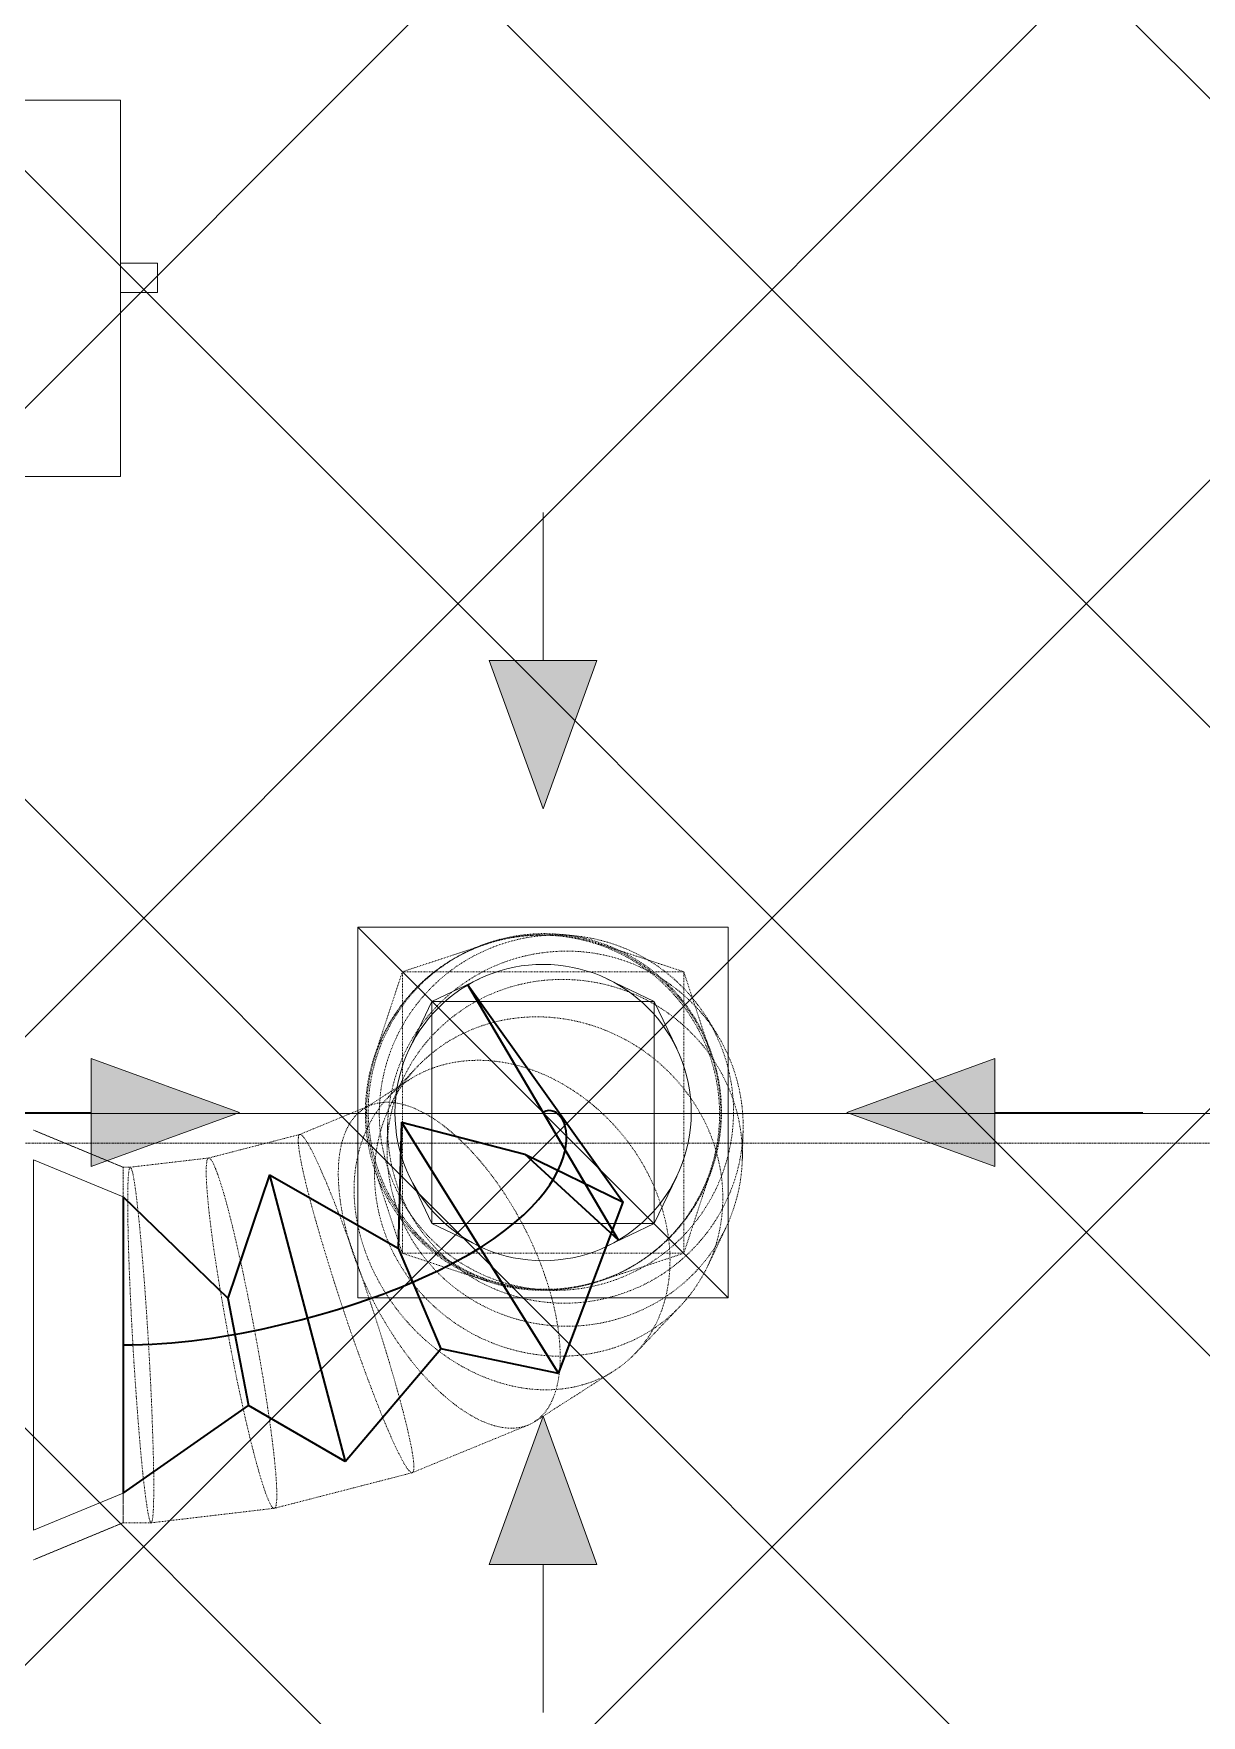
# Model space of a CAD drawing. Header units: inches. Extents: x -83664 to 20107, y -47222 to 19398.
# Drawn here: x -30191 to -29403, y -22543 to -21408 of the extents above; entities that cross this region are included whole.
import ezdxf

# ---------------------------------------------------------------- set-up
doc = ezdxf.new("R2010")
doc.units = ezdxf.units.IN
doc.header["$MEASUREMENT"] = 0
doc.linetypes.add('Center', pattern=[29.999999, 12, -6, 6, -6])
doc.linetypes.add('Hidden 0_50', pattern=[1.0584, 0.5292, -0.5292])
for name, color, linetype, lineweight in [('A-DETL-GENF', 7, 'Continuous', 9), ('M-EQPM', 7, 'Continuous', 18), ('M-HVAC-CDFF', 7, 'Continuous', 9), ('M-HVAC-DUCT-CNTR', 7, 'Center', 9)]:
    doc.layers.add(name, color=color, linetype=linetype, lineweight=lineweight)
doc.layers.add('M-HVAC-DUCT', color=7, linetype='Continuous', lineweight=9, true_color=0xffe97f)
doc.layers.add('M-HVAC-DUCT-PATT', color=7, linetype='Continuous', lineweight=35, true_color=0x007f00)
pattern_1 = [(225, (120654.2, 76671.1), (1060.66, -1060.66), []), (315, (120654.2, 76671.1), (1060.66, 1060.66), [])]
pattern_2 = [(135, (-149.6, 293.5), (35.3553, 35.3553), []), (45, (-149.6, 293.5), (35.3553, -35.3553), [])]

# ---------------------------------------------------------------- blocks, each defined once
blk = doc.blocks.new('REMC_M_EQP_FCU_Type 2 - FCU-1F-04-21-8295757-FIRST FLOOR AC CONDITIONING LAYOUT - PART A')
at = {"layer": 'M-EQPM', "lineweight": 9, "true_color": 0x787878}
h = blk.add_hatch(dxfattribs=at)
h.set_pattern_fill('FP_42', color=8, style=0, pattern_type=2)
h.set_pattern_definition(pattern_1)
h.paths.add_polyline_path([(445.1, 295.7), (-444.9, 295.7), (-444.9, 293.5), (445.1, 293.5)])
at = {"layer": 'M-EQPM', "lineweight": 9, "true_color": 0xffffff}
h = blk.add_hatch(dxfattribs=at)
h.set_pattern_fill('FP_43', style=0, pattern_type=2)
h.set_pattern_definition(pattern_2)
h.paths.add_polyline_path([(445.1, 295.7), (-444.9, 295.7), (-444.9, 293.5), (445.1, 293.5)])
at = {"layer": 'M-EQPM'}
for p, q in [((445.1, 295.7), (-444.9, 295.7)), ((-444.9, 295.7), (445.1, 295.7)), ((-444.9, 295.7), (-444.9, 293.5)), ((-444.9, 295.7), (-444.9, 293.5)), ((445.1, 293.5), (445.1, 295.7)), ((445.1, 295.7), (445.1, 293.5)), ((460, 293.5), (-460, 293.5)), ((-460, 293.5), (-460, 270.5)), ((-460, 270.5), (-460, 293.5)), ((-460, 293.5), (460, 293.5)), ((445.1, 293.5), (-444.9, 293.5)), ((-444.9, 293.5), (445.1, 293.5)), ((445.1, 293.5), (-444.9, 293.5)), ((-444.9, 293.5), (445.1, 293.5)), ((-444.9, 293.5), (-444.9, 277.8)), ((-444.9, 293.5), (-444.9, 277.8)), ((445.1, 277.8), (445.1, 293.5)), ((445.1, 293.5), (445.1, 277.8)), ((460, 270.5), (460, 293.5)), ((460, 293.5), (460, 270.5)), ((445.1, 277.8), (-444.9, 277.8)), ((-444.9, 277.8), (445.1, 277.8)), ((-520.1, 233), (-520.1, 269.5)), ((-520.1, 269.5), (-520.1, 233)), ((-519.1, 270.5), (-470.1, 270.5)), ((-470.1, 270.5), (-519.1, 270.5)), ((-470.1, 270.5), (-470.1, 180.5)), ((-470.1, 180.5), (-470.1, 270.5)), ((470, 270.5), (-470, 270.5)), ((-470, 270.5), (-470, 16)), ((-470, 16), (-470, 270.5)), ((-470, 270.5), (470, 270.5)), ((-460, 270.5), (460, 270.5)), ((460, 270.5), (-460, 270.5)), ((470, 16), (470, 270.5)), ((470, 270.5), (470, 16)), ((470.1, 180.5), (470.1, 270.5)), ((470.1, 270.5), (519.1, 270.5)), ((519.1, 270.5), (470.1, 270.5)), ((470.1, 270.5), (470.1, 180.5)), ((520.1, 269.5), (520.1, 233)), ((520.1, 233), (520.1, 269.5)), ((-501.1, 239), (-501.1, 233)), ((-501.1, 233), (-501.1, 239)), ((-488.1, 212), (-488.1, 239)), ((-488.1, 239), (-488.1, 212)), ((488.1, 239), (488.1, 212)), ((488.1, 212), (488.1, 239)), ((501.1, 233), (501.1, 239)), ((501.1, 239), (501.1, 233)), ((-502.1, 232), (-519.1, 232)), ((-519.1, 232), (-502.1, 232)), ((519.1, 232), (502.1, 232)), ((502.1, 232), (519.1, 232)), ((-520.1, 181.5), (-520.1, 218)), ((-520.1, 218), (-520.1, 181.5)), ((-519.1, 219), (-502.1, 219)), ((-502.1, 219), (-519.1, 219)), ((-501.1, 218), (-501.1, 212)), ((-501.1, 212), (-501.1, 218)), ((501.1, 212), (501.1, 218)), ((501.1, 218), (501.1, 212)), ((502.1, 219), (519.1, 219)), ((519.1, 219), (502.1, 219)), ((520.1, 218), (520.1, 181.5)), ((520.1, 181.5), (520.1, 218)), ((-470.1, 180.5), (-519.1, 180.5)), ((-519.1, 180.5), (-470.1, 180.5)), ((519.1, 180.5), (470.1, 180.5)), ((470.1, 180.5), (519.1, 180.5)), ((-470, 16), (470, 16)), ((470, 16), (-470, 16)), ((-470, 16), (-470, -270.5)), ((470, 16), (-470, 16)), ((-470, 16), (470, 16)), ((-470, -270.5), (-470, 16)), ((470, -270.5), (470, 16)), ((470, 16), (470, -270.5)), ((-470, 5.3), (-670, 5.3)), ((-670, 5.3), (-670, -248.7)), ((-670, -248.7), (-670, 5.3)), ((-670, 5.3), (-470, 5.3)), ((-470, -28.7), (-470, 5.3)), ((-470, 5.3), (-470, -28.7)), ((470, -28.7), (-470, -28.7)), ((-470, -28.7), (470, -28.7)), ((470, -270.5), (470, -28.7)), ((470, -28.7), (470, -270.5)), ((-670, -118.7), (-695, -118.7)), ((-695, -118.7), (-695, -138.7)), ((-695, -118.7), (-695, -138.7)), ((-670, -138.7), (-670, -118.7)), ((-670, -138.7), (-670, -118.7)), ((-695, -138.7), (-670, -138.7)), ((-470, -139.4), (-500, -139.4)), ((-500, -139.4), (-500, -159.4)), ((-500, -139.4), (-500, -159.4)), ((-470, -159.4), (-470, -139.4)), ((-470, -159.4), (-470, -139.4)), ((-500, -159.4), (-470, -159.4)), ((-520.1, -218), (-520.1, -181.5)), ((-520.1, -181.5), (-520.1, -218)), ((-519.1, -180.5), (-470.1, -180.5)), ((-470.1, -180.5), (-519.1, -180.5)), ((-470.1, -180.5), (-470.1, -270.5)), ((-470.1, -270.5), (-470.1, -180.5)), ((470.1, -270.5), (470.1, -180.5)), ((470.1, -180.5), (519.1, -180.5)), ((519.1, -180.5), (470.1, -180.5)), ((470.1, -180.5), (470.1, -270.5)), ((520.1, -181.5), (520.1, -218)), ((520.1, -218), (520.1, -181.5)), ((-501.1, -212), (-501.1, -218)), ((-501.1, -218), (-501.1, -212)), ((-488.1, -239), (-488.1, -212)), ((-488.1, -212), (-488.1, -239)), ((488.1, -212), (488.1, -239)), ((488.1, -239), (488.1, -212)), ((501.1, -218), (501.1, -212)), ((501.1, -212), (501.1, -218)), ((-502.1, -219), (-519.1, -219)), ((-519.1, -219), (-502.1, -219)), ((-470, -221.7), (-500, -221.7)), ((-500, -221.7), (-500, -241.7)), ((-500, -221.7), (-500, -241.7)), ((-470, -241.7), (-470, -221.7)), ((-470, -241.7), (-470, -221.7)), ((519.1, -219), (502.1, -219)), ((502.1, -219), (519.1, -219)), ((-520.1, -269.5), (-520.1, -233)), ((-520.1, -233), (-520.1, -269.5)), ((-519.1, -232), (-502.1, -232)), ((-502.1, -232), (-519.1, -232)), ((-501.1, -233), (-501.1, -239)), ((-501.1, -239), (-501.1, -233)), ((501.1, -239), (501.1, -233)), ((501.1, -233), (501.1, -239)), ((502.1, -232), (519.1, -232)), ((519.1, -232), (502.1, -232)), ((520.1, -233), (520.1, -269.5)), ((520.1, -269.5), (520.1, -233)), ((-670, -248.7), (-470, -248.7)), ((-470, -248.7), (-670, -248.7)), ((-500, -241.7), (-470, -241.7)), ((-470, -248.7), (-470, -270.5)), ((-470, -270.5), (-470, -248.7)), ((-470.1, -270.5), (-519.1, -270.5)), ((-519.1, -270.5), (-470.1, -270.5)), ((-470, -270.5), (470, -270.5)), ((470, -270.5), (-470, -270.5)), ((-470, -270.5), (470, -270.5)), ((470, -270.5), (-470, -270.5)), ((460, -270.5), (-460, -270.5)), ((-460, -270.5), (-460, -293.5)), ((-460, -293.5), (-460, -270.5)), ((-460, -270.5), (460, -270.5)), ((460, -293.5), (460, -270.5)), ((460, -270.5), (460, -293.5)), ((519.1, -270.5), (470.1, -270.5)), ((470.1, -270.5), (519.1, -270.5)), ((-460, -293.5), (460, -293.5)), ((460, -293.5), (-460, -293.5))]:
    blk.add_line(p, q, dxfattribs=at)
for centre, radius, start, end in [((-519.1, 269.5), 1, 90, 180), ((-519.1, 269.5), 1, 90, 180), ((519.1, 269.5), 1, 0, 90), ((519.1, 269.5), 1, 0, 90), ((-494.6, 239), 6.5, 360, 180), ((-494.6, 239), 6.5, 360, 180), ((494.6, 239), 6.5, 360, 180), ((494.6, 239), 6.5, 0, 180), ((-519.1, 233), 1, 180, 270), ((-519.1, 233), 1, 180, 270), ((-502.1, 233), 1, 270, 0), ((-502.1, 233), 1, 270, 0), ((502.1, 233), 1, 180, 270), ((502.1, 233), 1, 180, 270), ((519.1, 233), 1, 270, 0), ((519.1, 233), 1, 270, 0), ((-519.1, 218), 1, 90, 180), ((-519.1, 218), 1, 90, 180), ((-502.1, 218), 1, 0, 90), ((-502.1, 218), 1, 0, 90), ((502.1, 218), 1, 90, 180), ((502.1, 218), 1, 90, 180), ((519.1, 218), 1, 0, 90), ((519.1, 218), 1, 0, 90), ((-494.6, 212), 6.5, 180, 360), ((-494.6, 212), 6.5, 180, 360), ((494.6, 212), 6.5, 180, 360), ((494.6, 212), 6.5, 180, 360), ((-519.1, 181.5), 1, 180, 270), ((-519.1, 181.5), 1, 180, 270), ((519.1, 181.5), 1, 270, 0), ((519.1, 181.5), 1, 270, 0), ((-519.1, -181.5), 1, 90, 180), ((-519.1, -181.5), 1, 90, 180), ((519.1, -181.5), 1, 0, 90), ((519.1, -181.5), 1, 0, 90), ((-494.6, -212), 6.5, 360, 180), ((-494.6, -212), 6.5, 360, 180), ((494.6, -212), 6.5, 360, 180), ((494.6, -212), 6.5, 0, 180), ((-519.1, -218), 1, 180, 270), ((-519.1, -218), 1, 180, 270), ((-502.1, -218), 1, 270, 0), ((-502.1, -218), 1, 270, 0), ((502.1, -218), 1, 180, 270), ((502.1, -218), 1, 180, 270), ((519.1, -218), 1, 270, 0), ((519.1, -218), 1, 270, 0), ((-519.1, -233), 1, 90, 180), ((-519.1, -233), 1, 90, 180), ((-502.1, -233), 1, 0, 90), ((-502.1, -233), 1, 0, 90), ((502.1, -233), 1, 90, 180), ((502.1, -233), 1, 90, 180), ((519.1, -233), 1, 0, 90), ((519.1, -233), 1, 0, 90), ((-494.6, -239), 6.5, 180, 360), ((-494.6, -239), 6.5, 180, 360), ((494.6, -239), 6.5, 180, 360), ((494.6, -239), 6.5, 180, 360), ((-519.1, -269.5), 1, 180, 270), ((-519.1, -269.5), 1, 180, 270), ((519.1, -269.5), 1, 270, 0), ((519.1, -269.5), 1, 270, 0)]:
    blk.add_arc(centre, radius, start, end, dxfattribs=at)
blk = doc.blocks.new('GCE-AT-Return Air Rectangular Diffuser - 150x150-V71-FIRST FLOOR AC CONDITIONING LAYOUT - PART A')
at = {"layer": 'A-DETL-GENF', "true_color": 0xff00ff}
for points in [[(0, 205), (36.4, 305), (-36.4, 305)], [(-305, -36.4), (-205, 0), (-305, 36.4)], [(305, -36.4), (305, 36.4), (205, 0)], [(36.4, -305), (0, -205), (-36.4, -305)]]:
    blk.add_hatch(color=6, dxfattribs=at).paths.add_polyline_path(points)
at = {"layer": 'A-DETL-GENF', "color": 6, "true_color": 0xff00ff}
for p, q in [((0, 405), (0, 305)), ((0, 205), (-36.4, 305)), ((-36.4, 305), (36.4, 305)), ((0, 205), (36.4, 305)), ((-125, 125), (125, 125)), ((-125, -125), (-125, 125)), ((-125, 125), (125, -125)), ((125, 125), (125, -125)), ((-205, 0), (-305, 36.4)), ((-305, -36.4), (-305, 36.4)), ((205, 0), (305, 36.4)), ((305, 36.4), (305, -36.4)), ((405, 0), (305, 0)), ((-405, 0), (-305, 0)), ((-205, 0), (-305, -36.4)), ((205, 0), (305, -36.4)), ((125, -125), (-125, -125)), ((0, -205), (-36.4, -305)), ((0, -205), (36.4, -305)), ((-36.4, -305), (36.4, -305)), ((0, -405), (0, -305))]:
    blk.add_line(p, q, dxfattribs=at)
blk = doc.blocks.new('M_Rectangular to Round Transition - Angle - 45 Degree-7598639-FIRST FLOOR AC CONDITIONING LAYOUT - PART A')
at = {"layer": 'M-HVAC-DUCT', "color": 6, "true_color": 0xff00ff}
for p, q in [((137466.3, 77124.3), (137434.4, 77109)), ((137552.4, 77124.3), (137584.4, 77109)), ((137434.4, 77109), (137419.1, 77077.1)), ((137434.4, 77109), (137584.4, 77109)), ((137434.4, 76959), (137434.4, 77109)), ((137584.4, 77109), (137599.6, 77077.1)), ((137584.4, 77109), (137584.4, 76959)), ((137419.1, 76990.9), (137434.4, 76959)), ((137584.4, 76959), (137599.6, 76990.9)), ((137434.4, 76959), (137466.3, 76943.8)), ((137584.4, 76959), (137434.4, 76959)), ((137584.4, 76959), (137552.4, 76943.8))]:
    blk.add_line(p, q, dxfattribs=at)
for start, end in [(90, 180), (0, 90), (180, 270), (270, 0)]:
    blk.add_arc((137509.4, 77034), 100, start, end, dxfattribs=at)
blk = doc.blocks.new('M_Rectangular to Round Transition - Angle - 45 Degree-7607740-FIRST FLOOR AC CONDITIONING LAYOUT - PART A')
at = {"layer": 'M-HVAC-DUCT', "color": 6, "true_color": 0xff00ff}
for p, q in [((0, 125), (60.4, 100)), ((60.4, 100), (0, 125)), ((0, 125), (0, -125)), ((0, -125), (0, 125)), ((60.4, 0), (60.4, 100)), ((60.4, 0), (60.4, 100)), ((60.4, -100), (60.4, 0)), ((60.4, -100), (60.4, 0)), ((0, -125), (60.4, -100)), ((60.4, -100), (0, -125))]:
    blk.add_line(p, q, dxfattribs=at)
blk = doc.blocks.new('TEMW-SMBZ-HO-BM-HVAC-00002_rvt-1-FIRST FLOOR AC CONDITIONING LAYOUT - PART A')
at = {"layer": 'M-HVAC-DUCT', "color": 6, "linetype": 'Hidden 0_50', "true_color": 0xff00ff}
for p, q in [((121514.5, 76331.5), (121571.9, 76350.4)), ((121631.5, 76355.7), (121622.6, 76356.6)), ((121647.1, 76350.4), (121704.5, 76331.5)), ((121550, 76340.7), (121548.4, 76339.8)), ((121514.5, 76331.5), (121495.6, 76274.1)), ((121514.5, 76331.5), (121704.5, 76331.5)), ((121514.5, 76141.5), (121514.5, 76331.5)), ((121723.4, 76274.1), (121704.5, 76331.5)), ((121704.5, 76331.5), (121704.5, 76141.5)), ((121726.9, 76289.3), (121720.1, 76300.3)), ((121519.5, 76258.8), (121488.6, 76239.1)), ((121524.6, 76267.4), (121505.2, 76247.1)), ((121515.1, 76259.5), (121506, 76240.3)), ((121492.8, 76241.3), (121445.2, 76221.7)), ((121265.5, 76224.6), (121325.9, 76199.6)), ((121325.9, 76199.6), (121265.5, 76224.6)), ((121504.6, 76229.3), (121504.2, 76214.1)), ((121445.3, 76221.7), (121383.7, 76205.8)), ((121744, 76204.5), (121744.5, 76223.9)), ((121383.8, 76205.8), (121330.8, 76199.6)), ((121330.8, 76199.6), (121325.9, 76199.6)), ((121325.9, 76199.6), (121325.9, 75959.6)), ((121325.9, 76199.6), (121325.9, 75959.6)), ((121325.9, 76079.6), (121325.9, 76199.6)), ((121325.9, 76079.6), (121325.9, 76199.6)), ((121495.6, 76198.9), (121514.5, 76141.5)), ((121704.5, 76141.5), (121723.4, 76198.9)), ((121516.9, 76172.5), (121522.3, 76163.9)), ((121720.6, 76132.8), (121733.1, 76159)), ((121571.9, 76122.6), (121514.5, 76141.5)), ((121704.5, 76141.5), (121514.5, 76141.5)), ((121704.5, 76141.5), (121647.1, 76122.6)), ((121670.6, 76133.2), (121671.4, 76133.7)), ((121598.8, 76117.8), (121605.4, 76117.1)), ((121671.9, 76074.1), (121702, 76105.7)), ((121325.9, 75959.6), (121325.9, 76079.6)), ((121325.9, 75959.6), (121325.9, 76079.6)), ((121603.7, 76027.8), (121657.6, 76062.3)), ((121521.3, 75993.5), (121599.5, 76025.6)), ((121428.1, 75969.4), (121521.2, 75993.4)), ((121344.9, 75959.6), (121428, 75969.4)), ((121265.5, 75934.6), (121325.9, 75959.6)), ((121325.9, 75959.6), (121265.5, 75934.6)), ((121325.9, 75959.6), (121344.9, 75959.6))]:
    blk.add_line(p, q, dxfattribs=at)
at = {"layer": 'M-HVAC-DUCT', "color": 30, "true_color": 0xff7f00}
blk.add_line((123587.3, 76235.8), (119821.9, 76235.8), dxfattribs=at)
blk.add_line((123587.3, 76235.8), (119821.9, 76235.8), dxfattribs=at)
at = {"layer": 'M-HVAC-DUCT', "color": 30, "linetype": 'Hidden 0_50', "true_color": 0xff7f00}
for p, q in [((119821.9, 76215.8), (123587.3, 76215.8)), ((123587.3, 76215.8), (119821.9, 76215.8))]:
    blk.add_line(p, q, dxfattribs=at)
at = {"layer": 'M-HVAC-DUCT', "color": 6, "linetype": 'Hidden 0_50', "true_color": 0xff00ff}
for start, end in [(90, 180), (0, 90), (180, 270), (270, 0)]:
    blk.add_arc((121609.5, 76236.5), 120, start, end, dxfattribs=at)
for start_param, end_param in [(3.193562, 6.335155), (0.051969, 3.193562)]:
    blk.add_ellipse((121609.5, 76236.5), major_axis=(-61.1, 103.3), ratio=0.990384, start_param=start_param, end_param=end_param, dxfattribs=at)
for points in [[(121676.6, 76137), (121685.3, 76142.7), (121701.1, 76156.6), (121718.7, 76182.8), (121728.9, 76212.8), (121731.1, 76244.4), (121725, 76275.5), (121711.2, 76304), (121690.5, 76328), (121664.4, 76345.8), (121634.6, 76356.1), (121603.2, 76358.4), (121572.3, 76352.4), (121553.4, 76343.2), (121544.8, 76337.4)], [(121683.7, 76136.2), (121692.4, 76142), (121708.4, 76155.8), (121726.3, 76182), (121736.8, 76211.9), (121739.3, 76243.5), (121733.5, 76274.6), (121719.9, 76303.1), (121699.4, 76327.1), (121673.4, 76344.8), (121643.6, 76355.2), (121612.1, 76357.5), (121581.1, 76351.5), (121562.1, 76342.3), (121553.3, 76336.6)], [(121689.4, 76127), (121698.2, 76132.7), (121714.3, 76146.3), (121732.4, 76172.1), (121743.2, 76201.7), (121745.8, 76233), (121740.2, 76263.8), (121726.8, 76292.1), (121706.3, 76315.9), (121680.3, 76333.7), (121650.5, 76344.2), (121618.9, 76346.6), (121587.7, 76340.9), (121568.6, 76331.9), (121559.8, 76326.2)], [(121544.8, 76337.4), (121536.1, 76331.7), (121520.3, 76317.9), (121502.7, 76291.6), (121492.5, 76261.7), (121490.3, 76230), (121496.4, 76198.9), (121510.2, 76170.4), (121530.9, 76146.4), (121557, 76128.6), (121586.8, 76118.3), (121618.2, 76116), (121649.1, 76122), (121668, 76131.2), (121676.6, 76137)], [(121553.3, 76336.6), (121544.6, 76330.8), (121528.6, 76317), (121510.7, 76290.8), (121500.2, 76260.9), (121497.7, 76229.3), (121503.5, 76198.2), (121517.1, 76169.7), (121537.6, 76145.7), (121563.6, 76128), (121593.4, 76117.6), (121624.9, 76115.3), (121655.9, 76121.3), (121674.9, 76130.5), (121683.7, 76136.2)], [(121688.9, 76110), (121697.7, 76115.4), (121713.8, 76128.5), (121731.9, 76153.7), (121742.6, 76182.6), (121745.3, 76213.4), (121739.7, 76243.9), (121726.2, 76272), (121705.7, 76295.8), (121679.7, 76313.8), (121649.9, 76324.6), (121618.3, 76327.6), (121587.2, 76322.5), (121568.1, 76314), (121559.2, 76308.5)], [(121559.8, 76326.2), (121550.9, 76320.6), (121534.8, 76307), (121516.7, 76281.1), (121506, 76251.5), (121503.3, 76220.3), (121508.9, 76189.4), (121522.4, 76161.1), (121542.9, 76137.3), (121568.9, 76119.5), (121598.7, 76109.1), (121630.3, 76106.6), (121661.5, 76112.4), (121680.6, 76121.4), (121689.4, 76127)], [(121559.2, 76308.5), (121550.4, 76303.1), (121534.3, 76290), (121516.2, 76264.9), (121505.5, 76235.9), (121502.9, 76205.2), (121508.5, 76174.7), (121522, 76146.6), (121542.4, 76122.7), (121568.4, 76104.8), (121598.2, 76094), (121629.8, 76091), (121661, 76096.1), (121680.1, 76104.6), (121688.9, 76110)], [(121677.9, 76086.8), (121686.5, 76091.7), (121702.1, 76103.8), (121719.5, 76127.6), (121729.7, 76155.4), (121732, 76185.4), (121726.2, 76215.4), (121712.6, 76243.5), (121692.3, 76267.6), (121666.7, 76286.3), (121637.3, 76298.1), (121606.4, 76302.4), (121575.9, 76298.7), (121557.3, 76291.2), (121548.7, 76286.3)], [(121548.7, 76286.3), (121540.1, 76281.4), (121524.5, 76269.3), (121507, 76245.5), (121496.8, 76217.6), (121494.6, 76187.7), (121500.4, 76157.7), (121513.9, 76129.6), (121534.2, 76105.5), (121559.9, 76086.8), (121589.2, 76075), (121620.2, 76070.7), (121650.7, 76074.4), (121669.3, 76081.9), (121677.9, 76086.8)], [(121650.9, 76058.4), (121658.4, 76062.3), (121672.1, 76072.3), (121686.9, 76093.3), (121695, 76119), (121695.9, 76147.4), (121689.4, 76176.8), (121676.1, 76205), (121656.8, 76230.3), (121632.8, 76250.7), (121605.9, 76265.1), (121577.7, 76272.3), (121550.3, 76271.8), (121533.8, 76266.5), (121526.2, 76262.7)], [(121526.2, 76262.7), (121518.6, 76258.8), (121505, 76248.8), (121490.2, 76227.8), (121482.1, 76202.1), (121481.2, 76173.7), (121487.7, 76144.3), (121501, 76116.1), (121520.3, 76090.8), (121544.3, 76070.4), (121571.2, 76056.1), (121599.4, 76048.8), (121626.8, 76049.3), (121643.3, 76054.6), (121650.9, 76058.4)], [(121492.5, 76241.2), (121487.9, 76239.2), (121480.1, 76232.9), (121472.7, 76216.6), (121470.4, 76194.7), (121473.2, 76168.6), (121481, 76140), (121493.2, 76111.1), (121509.1, 76083.7), (121527.4, 76059.6), (121547.1, 76040.6), (121566.6, 76027.9), (121584.9, 76022.4), (121595.1, 76023.8), (121599.8, 76025.7)], [(121599.8, 76025.7), (121604.4, 76027.7), (121612.2, 76034), (121619.6, 76050.3), (121621.9, 76072.2), (121619.1, 76098.4), (121611.3, 76126.9), (121599.1, 76155.8), (121583.2, 76183.3), (121564.9, 76207.3), (121545.2, 76226.3), (121525.7, 76239), (121507.5, 76244.5), (121497.2, 76243.1), (121492.5, 76241.2)], [(121445.1, 76221.7), (121444.4, 76221.3), (121443.8, 76218), (121445.5, 76205.4), (121449.8, 76186.2), (121456.4, 76161.7), (121464.9, 76133.4), (121474.5, 76103.4), (121484.8, 76073.7), (121495, 76046.3), (121504.3, 76023), (121512.3, 76005.6), (121518.2, 75995), (121520.6, 75993.1), (121521.3, 75993.5)], [(121521.3, 75993.5), (121522.1, 75993.9), (121522.7, 75997.2), (121521, 76009.7), (121516.6, 76028.9), (121510, 76053.5), (121501.6, 76081.7), (121491.9, 76111.8), (121481.7, 76141.5), (121471.5, 76168.9), (121462.1, 76192.1), (121454.2, 76209.6), (121448.2, 76220.1), (121445.9, 76222), (121445.1, 76221.7)], [(121427.9, 75969.4), (121427.1, 75969.3), (121425, 75971.9), (121420.6, 75983.8), (121415.1, 76002.7), (121409, 76027.4), (121402.7, 76056.2), (121396.7, 76087.1), (121391.2, 76118.1), (121386.7, 76147), (121383.6, 76171.8), (121382, 76190.9), (121382, 76203), (121383, 76205.8), (121383.8, 76205.8)], [(121383.8, 76205.8), (121384.6, 76205.8), (121386.7, 76203.2), (121391.2, 76191.4), (121396.7, 76172.5), (121402.7, 76147.8), (121409, 76119), (121415.1, 76088), (121420.6, 76057.1), (121425, 76028.2), (121428.2, 76003.3), (121429.8, 75984.2), (121429.8, 75972.2), (121428.7, 75969.4), (121427.9, 75969.4)], [(121344.9, 75959.6), (121344.4, 75959.6), (121343.4, 75962.3), (121341.4, 75974.4), (121339.1, 75993.7), (121336.8, 76018.9), (121334.6, 76048.1), (121332.5, 76079.6), (121330.9, 76111), (121329.7, 76140.2), (121329.1, 76165.4), (121329, 76184.7), (121329.6, 76196.8), (121330.4, 76199.6), (121330.8, 76199.6)], [(121330.8, 76199.6), (121331.3, 76199.6), (121332.4, 76196.8), (121334.4, 76184.7), (121336.6, 76165.4), (121338.9, 76140.2), (121341.2, 76111), (121343.2, 76079.6), (121344.9, 76048.1), (121346, 76018.9), (121346.7, 75993.7), (121346.7, 75974.4), (121346.1, 75962.3), (121345.4, 75959.6), (121344.9, 75959.6)]]:
    blk.add_open_spline(points, degree=3, dxfattribs=at)
at = {"layer": 'M-HVAC-DUCT-CNTR', "color": 6, "linetype": 'Continuous', "lineweight": 35, "true_color": 0xff00ff}
blk.add_open_spline([(121325.9, 76079.6), (121394.9, 76079.6), (121663.9, 76152.2), (121628.9, 76248), (121609.5, 76236.5)], degree=3, knots=[0, 0, 0, 0, 0.679771, 2.286469, 2.286469, 2.286469, 2.286469], dxfattribs=at)
at = {"layer": 'M-HVAC-DUCT-PATT', "color": 6, "true_color": 0xff00ff}
for p, q in [((121660.4, 76150.4), (121558.6, 76322.6)), ((121558.6, 76322.6), (121663.5, 76176)), ((121514, 76230), (121511.6, 76144.9)), ((121514, 76230), (121597.2, 76208.3)), ((121514, 76230), (121620, 76060.4)), ((121514, 76230), (121620, 76060.4)), ((121660.4, 76150.4), (121597.2, 76208.3)), ((121597.2, 76208.3), (121663.5, 76176)), ((121424.9, 76194.4), (121396.6, 76111.1)), ((121424.9, 76194.4), (121511.6, 76144.9)), ((121424.9, 76194.4), (121475.9, 76001)), ((121424.9, 76194.4), (121475.9, 76001)), ((121325.9, 76179.6), (121396.6, 76111.1)), ((121325.9, 76179.6), (121325.9, 75979.6)), ((121325.9, 76179.6), (121325.9, 75979.6)), ((121620, 76060.4), (121663.5, 76176)), ((121511.6, 76144.9), (121540.5, 76077)), ((121396.6, 76111.1), (121410.6, 76038.7)), ((121475.9, 76001), (121540.5, 76077)), ((121620, 76060.4), (121540.5, 76077)), ((121325.9, 75979.6), (121410.6, 76038.7)), ((121475.9, 76001), (121410.6, 76038.7))]:
    blk.add_line(p, q, dxfattribs=at)
at = {"layer": 'M-EQPM', "color": 6, "linetype": 'Hidden 0_50', "lineweight": 9, "true_color": 0xff00ff, "rotation": 180}
blk.add_blockref('REMC_M_EQP_FCU_Type 2 - FCU-1F-04-21-8295757-FIRST FLOOR AC CONDITIONING LAYOUT - PART A', (120654.2, 76671.1), dxfattribs=at)
at = {"layer": 'M-HVAC-CDFF', "color": 6, "linetype": 'Hidden 0_50', "lineweight": 9, "true_color": 0xff00ff}
blk.add_blockref('GCE-AT-Return Air Rectangular Diffuser - 150x150-V71-FIRST FLOOR AC CONDITIONING LAYOUT - PART A', (121609.5, 76236.5), dxfattribs=at)
at = {"layer": 'M-HVAC-DUCT', "color": 6, "linetype": 'Hidden 0_50', "lineweight": 9, "true_color": 0xff00ff, "rotation": 180}
blk.add_blockref('M_Rectangular to Round Transition - Angle - 45 Degree-7598639-FIRST FLOOR AC CONDITIONING LAYOUT - PART A', (259118.9, 153270.5), dxfattribs=at)
at = {"layer": 'M-HVAC-DUCT', "color": 6, "linetype": 'Hidden 0_50', "lineweight": 9, "true_color": 0xff00ff}
blk.add_blockref('M_Rectangular to Round Transition - Angle - 45 Degree-7607740-FIRST FLOOR AC CONDITIONING LAYOUT - PART A', (121265.5, 76079.6), dxfattribs=at)
blk = doc.blocks.new('REMC_M_EQP_FCU_Type 2 - FCU-1F-04-21-V269-FIRST FLOOR AC CONDITIONING LAYOUT - PART A')
at = {"layer": 'M-EQPM', "lineweight": 9, "true_color": 0x787878}
h = blk.add_hatch(dxfattribs=at)
h.set_pattern_fill('FP_42', color=8, style=0, pattern_type=2)
h.set_pattern_definition(pattern_1)
h.paths.add_polyline_path([(445.1, 295.7), (-444.9, 295.7), (-444.9, 293.5), (445.1, 293.5)])
at = {"layer": 'M-EQPM', "lineweight": 9, "true_color": 0xffffff}
h = blk.add_hatch(dxfattribs=at)
h.set_pattern_fill('FP_43', style=0, pattern_type=2)
h.set_pattern_definition(pattern_2)
h.paths.add_polyline_path([(445.1, 295.7), (-444.9, 295.7), (-444.9, 293.5), (445.1, 293.5)])
at = {"layer": 'M-EQPM'}
for p, q in [((445.1, 295.7), (-444.9, 295.7)), ((-444.9, 295.7), (445.1, 295.7)), ((-444.9, 295.7), (-444.9, 293.5)), ((-444.9, 295.7), (-444.9, 293.5)), ((445.1, 293.5), (445.1, 295.7)), ((445.1, 295.7), (445.1, 293.5)), ((460, 293.5), (-460, 293.5)), ((-460, 293.5), (-460, 270.5)), ((-460, 270.5), (-460, 293.5)), ((-460, 293.5), (460, 293.5)), ((445.1, 293.5), (-444.9, 293.5)), ((-444.9, 293.5), (445.1, 293.5)), ((445.1, 293.5), (-444.9, 293.5)), ((-444.9, 293.5), (445.1, 293.5)), ((-444.9, 293.5), (-444.9, 277.8)), ((-444.9, 293.5), (-444.9, 277.8)), ((445.1, 277.8), (445.1, 293.5)), ((445.1, 293.5), (445.1, 277.8)), ((460, 270.5), (460, 293.5)), ((460, 293.5), (460, 270.5)), ((445.1, 277.8), (-444.9, 277.8)), ((-444.9, 277.8), (445.1, 277.8)), ((-520.1, 233), (-520.1, 269.5)), ((-520.1, 269.5), (-520.1, 233)), ((-519.1, 270.5), (-470.1, 270.5)), ((-470.1, 270.5), (-519.1, 270.5)), ((-470.1, 270.5), (-470.1, 180.5)), ((-470.1, 180.5), (-470.1, 270.5)), ((470, 270.5), (-470, 270.5)), ((-470, 270.5), (-470, 16)), ((-470, 16), (-470, 270.5)), ((-470, 270.5), (470, 270.5)), ((-460, 270.5), (460, 270.5)), ((460, 270.5), (-460, 270.5)), ((470, 16), (470, 270.5)), ((470, 270.5), (470, 16)), ((470.1, 180.5), (470.1, 270.5)), ((470.1, 270.5), (519.1, 270.5)), ((519.1, 270.5), (470.1, 270.5)), ((470.1, 270.5), (470.1, 180.5)), ((520.1, 269.5), (520.1, 233)), ((520.1, 233), (520.1, 269.5)), ((-501.1, 239), (-501.1, 233)), ((-501.1, 233), (-501.1, 239)), ((-488.1, 212), (-488.1, 239)), ((-488.1, 239), (-488.1, 212)), ((488.1, 239), (488.1, 212)), ((488.1, 212), (488.1, 239)), ((501.1, 233), (501.1, 239)), ((501.1, 239), (501.1, 233)), ((-502.1, 232), (-519.1, 232)), ((-519.1, 232), (-502.1, 232)), ((519.1, 232), (502.1, 232)), ((502.1, 232), (519.1, 232)), ((-520.1, 181.5), (-520.1, 218)), ((-520.1, 218), (-520.1, 181.5)), ((-519.1, 219), (-502.1, 219)), ((-502.1, 219), (-519.1, 219)), ((-501.1, 218), (-501.1, 212)), ((-501.1, 212), (-501.1, 218)), ((501.1, 212), (501.1, 218)), ((501.1, 218), (501.1, 212)), ((502.1, 219), (519.1, 219)), ((519.1, 219), (502.1, 219)), ((520.1, 218), (520.1, 181.5)), ((520.1, 181.5), (520.1, 218)), ((-470.1, 180.5), (-519.1, 180.5)), ((-519.1, 180.5), (-470.1, 180.5)), ((519.1, 180.5), (470.1, 180.5)), ((470.1, 180.5), (519.1, 180.5)), ((-470, 16), (470, 16)), ((470, 16), (-470, 16)), ((-470, 16), (-470, -270.5)), ((470, 16), (-470, 16)), ((-470, 16), (470, 16)), ((-470, -270.5), (-470, 16)), ((470, -270.5), (470, 16)), ((470, 16), (470, -270.5)), ((-470, 5.3), (-670, 5.3)), ((-670, 5.3), (-670, -248.7)), ((-670, -248.7), (-670, 5.3)), ((-670, 5.3), (-470, 5.3)), ((-470, -28.7), (-470, 5.3)), ((-470, 5.3), (-470, -28.7)), ((470, -28.7), (-470, -28.7)), ((-470, -28.7), (470, -28.7)), ((470, -270.5), (470, -28.7)), ((470, -28.7), (470, -270.5)), ((-670, -118.7), (-695, -118.7)), ((-695, -118.7), (-695, -138.7)), ((-695, -118.7), (-695, -138.7)), ((-670, -138.7), (-670, -118.7)), ((-670, -138.7), (-670, -118.7)), ((-695, -138.7), (-670, -138.7)), ((-470, -139.4), (-500, -139.4)), ((-500, -139.4), (-500, -159.4)), ((-500, -139.4), (-500, -159.4)), ((-470, -159.4), (-470, -139.4)), ((-470, -159.4), (-470, -139.4)), ((-500, -159.4), (-470, -159.4)), ((-520.1, -218), (-520.1, -181.5)), ((-520.1, -181.5), (-520.1, -218)), ((-519.1, -180.5), (-470.1, -180.5)), ((-470.1, -180.5), (-519.1, -180.5)), ((-470.1, -180.5), (-470.1, -270.5)), ((-470.1, -270.5), (-470.1, -180.5)), ((470.1, -270.5), (470.1, -180.5)), ((470.1, -180.5), (519.1, -180.5)), ((519.1, -180.5), (470.1, -180.5)), ((470.1, -180.5), (470.1, -270.5)), ((520.1, -181.5), (520.1, -218)), ((520.1, -218), (520.1, -181.5)), ((-501.1, -212), (-501.1, -218)), ((-501.1, -218), (-501.1, -212)), ((-488.1, -239), (-488.1, -212)), ((-488.1, -212), (-488.1, -239)), ((488.1, -212), (488.1, -239)), ((488.1, -239), (488.1, -212)), ((501.1, -218), (501.1, -212)), ((501.1, -212), (501.1, -218)), ((-502.1, -219), (-519.1, -219)), ((-519.1, -219), (-502.1, -219)), ((-470, -221.7), (-500, -221.7)), ((-500, -221.7), (-500, -241.7)), ((-500, -221.7), (-500, -241.7)), ((-470, -241.7), (-470, -221.7)), ((-470, -241.7), (-470, -221.7)), ((519.1, -219), (502.1, -219)), ((502.1, -219), (519.1, -219)), ((-520.1, -269.5), (-520.1, -233)), ((-520.1, -233), (-520.1, -269.5)), ((-519.1, -232), (-502.1, -232)), ((-502.1, -232), (-519.1, -232)), ((-501.1, -233), (-501.1, -239)), ((-501.1, -239), (-501.1, -233)), ((501.1, -239), (501.1, -233)), ((501.1, -233), (501.1, -239)), ((502.1, -232), (519.1, -232)), ((519.1, -232), (502.1, -232)), ((520.1, -233), (520.1, -269.5)), ((520.1, -269.5), (520.1, -233)), ((-670, -248.7), (-470, -248.7)), ((-470, -248.7), (-670, -248.7)), ((-500, -241.7), (-470, -241.7)), ((-470, -248.7), (-470, -270.5)), ((-470, -270.5), (-470, -248.7)), ((-470.1, -270.5), (-519.1, -270.5)), ((-519.1, -270.5), (-470.1, -270.5)), ((-470, -270.5), (470, -270.5)), ((470, -270.5), (-470, -270.5)), ((-470, -270.5), (470, -270.5)), ((470, -270.5), (-470, -270.5)), ((460, -270.5), (-460, -270.5)), ((-460, -270.5), (-460, -293.5)), ((-460, -293.5), (-460, -270.5)), ((-460, -270.5), (460, -270.5)), ((460, -293.5), (460, -270.5)), ((460, -270.5), (460, -293.5)), ((519.1, -270.5), (470.1, -270.5)), ((470.1, -270.5), (519.1, -270.5)), ((-460, -293.5), (460, -293.5)), ((460, -293.5), (-460, -293.5))]:
    blk.add_line(p, q, dxfattribs=at)
for centre, radius, start, end in [((-519.1, 269.5), 1, 90, 180), ((-519.1, 269.5), 1, 90, 180), ((519.1, 269.5), 1, 0, 90), ((519.1, 269.5), 1, 0, 90), ((-494.6, 239), 6.5, 360, 180), ((-494.6, 239), 6.5, 360, 180), ((494.6, 239), 6.5, 360, 180), ((494.6, 239), 6.5, 0, 180), ((-519.1, 233), 1, 180, 270), ((-519.1, 233), 1, 180, 270), ((-502.1, 233), 1, 270, 0), ((-502.1, 233), 1, 270, 0), ((502.1, 233), 1, 180, 270), ((502.1, 233), 1, 180, 270), ((519.1, 233), 1, 270, 0), ((519.1, 233), 1, 270, 0), ((-519.1, 218), 1, 90, 180), ((-519.1, 218), 1, 90, 180), ((-502.1, 218), 1, 0, 90), ((-502.1, 218), 1, 0, 90), ((502.1, 218), 1, 90, 180), ((502.1, 218), 1, 90, 180), ((519.1, 218), 1, 0, 90), ((519.1, 218), 1, 0, 90), ((-494.6, 212), 6.5, 180, 360), ((-494.6, 212), 6.5, 180, 360), ((494.6, 212), 6.5, 180, 360), ((494.6, 212), 6.5, 180, 360), ((-519.1, 181.5), 1, 180, 270), ((-519.1, 181.5), 1, 180, 270), ((519.1, 181.5), 1, 270, 0), ((519.1, 181.5), 1, 270, 0), ((-519.1, -181.5), 1, 90, 180), ((-519.1, -181.5), 1, 90, 180), ((519.1, -181.5), 1, 0, 90), ((519.1, -181.5), 1, 0, 90), ((-494.6, -212), 6.5, 360, 180), ((-494.6, -212), 6.5, 360, 180), ((494.6, -212), 6.5, 360, 180), ((494.6, -212), 6.5, 0, 180), ((-519.1, -218), 1, 180, 270), ((-519.1, -218), 1, 180, 270), ((-502.1, -218), 1, 270, 0), ((-502.1, -218), 1, 270, 0), ((502.1, -218), 1, 180, 270), ((502.1, -218), 1, 180, 270), ((519.1, -218), 1, 270, 0), ((519.1, -218), 1, 270, 0), ((-519.1, -233), 1, 90, 180), ((-519.1, -233), 1, 90, 180), ((-502.1, -233), 1, 0, 90), ((-502.1, -233), 1, 0, 90), ((502.1, -233), 1, 90, 180), ((502.1, -233), 1, 90, 180), ((519.1, -233), 1, 0, 90), ((519.1, -233), 1, 0, 90), ((-494.6, -239), 6.5, 180, 360), ((-494.6, -239), 6.5, 180, 360), ((494.6, -239), 6.5, 180, 360), ((494.6, -239), 6.5, 180, 360), ((-519.1, -269.5), 1, 180, 270), ((-519.1, -269.5), 1, 180, 270), ((519.1, -269.5), 1, 270, 0), ((519.1, -269.5), 1, 270, 0)]:
    blk.add_arc(centre, radius, start, end, dxfattribs=at)
blk = doc.blocks.new('TEMW-SMBZ-HO-BM-HVAC-00002_rvt-2-FIRST FLOOR AC CONDITIONING LAYOUT - PART A')
at = {"layer": 'M-HVAC-DUCT', "color": 6, "linetype": 'Hidden 0_50', "true_color": 0xff00ff}
for p, q in [((121514.5, 76331.5), (121571.9, 76350.4)), ((121631.5, 76355.7), (121622.6, 76356.6)), ((121647.1, 76350.4), (121704.5, 76331.5)), ((121550, 76340.7), (121548.4, 76339.8)), ((121514.5, 76331.5), (121495.6, 76274.1)), ((121514.5, 76331.5), (121704.5, 76331.5)), ((121514.5, 76141.5), (121514.5, 76331.5)), ((121723.4, 76274.1), (121704.5, 76331.5)), ((121704.5, 76331.5), (121704.5, 76141.5)), ((121726.9, 76289.3), (121720.1, 76300.3)), ((121519.5, 76258.8), (121488.6, 76239.1)), ((121524.6, 76267.4), (121505.2, 76247.1)), ((121515.1, 76259.5), (121506, 76240.3)), ((121492.8, 76241.3), (121445.2, 76221.7)), ((121265.5, 76224.6), (121325.9, 76199.6)), ((121325.9, 76199.6), (121265.5, 76224.6)), ((121504.6, 76229.3), (121504.2, 76214.1)), ((121445.3, 76221.7), (121383.7, 76205.8)), ((121744, 76204.5), (121744.5, 76223.9)), ((121383.8, 76205.8), (121330.8, 76199.6)), ((121330.8, 76199.6), (121325.9, 76199.6)), ((121325.9, 76199.6), (121325.9, 75959.6)), ((121325.9, 76199.6), (121325.9, 75959.6)), ((121325.9, 76079.6), (121325.9, 76199.6)), ((121325.9, 76079.6), (121325.9, 76199.6)), ((121495.6, 76198.9), (121514.5, 76141.5)), ((121704.5, 76141.5), (121723.4, 76198.9)), ((121516.9, 76172.5), (121522.3, 76163.9)), ((121720.6, 76132.8), (121733.1, 76159)), ((121571.9, 76122.6), (121514.5, 76141.5)), ((121704.5, 76141.5), (121514.5, 76141.5)), ((121704.5, 76141.5), (121647.1, 76122.6)), ((121670.6, 76133.2), (121671.4, 76133.7)), ((121598.8, 76117.8), (121605.4, 76117.1)), ((121671.9, 76074.1), (121702, 76105.7)), ((121325.9, 75959.6), (121325.9, 76079.6)), ((121325.9, 75959.6), (121325.9, 76079.6)), ((121603.7, 76027.8), (121657.6, 76062.3)), ((121521.3, 75993.5), (121599.5, 76025.6)), ((121428.1, 75969.4), (121521.2, 75993.4)), ((121344.9, 75959.6), (121428, 75969.4)), ((121265.5, 75934.6), (121325.9, 75959.6)), ((121325.9, 75959.6), (121265.5, 75934.6)), ((121325.9, 75959.6), (121344.9, 75959.6))]:
    blk.add_line(p, q, dxfattribs=at)
at = {"layer": 'M-HVAC-DUCT', "color": 30, "true_color": 0xff7f00}
blk.add_line((123587.3, 76235.8), (119821.9, 76235.8), dxfattribs=at)
blk.add_line((123587.3, 76235.8), (119821.9, 76235.8), dxfattribs=at)
at = {"layer": 'M-HVAC-DUCT', "color": 30, "linetype": 'Hidden 0_50', "true_color": 0xff7f00}
for p, q in [((119821.9, 76215.8), (123587.3, 76215.8)), ((123587.3, 76215.8), (119821.9, 76215.8))]:
    blk.add_line(p, q, dxfattribs=at)
at = {"layer": 'M-HVAC-DUCT', "color": 6, "linetype": 'Hidden 0_50', "true_color": 0xff00ff}
for start, end in [(90, 180), (0, 90), (180, 270), (270, 0)]:
    blk.add_arc((121609.5, 76236.5), 120, start, end, dxfattribs=at)
for start_param, end_param in [(3.193562, 6.335155), (0.051969, 3.193562)]:
    blk.add_ellipse((121609.5, 76236.5), major_axis=(-61.1, 103.3), ratio=0.990384, start_param=start_param, end_param=end_param, dxfattribs=at)
for points in [[(121676.6, 76137), (121685.3, 76142.7), (121701.1, 76156.6), (121718.7, 76182.8), (121728.9, 76212.8), (121731.1, 76244.4), (121725, 76275.5), (121711.2, 76304), (121690.5, 76328), (121664.4, 76345.8), (121634.6, 76356.1), (121603.2, 76358.4), (121572.3, 76352.4), (121553.4, 76343.2), (121544.8, 76337.4)], [(121683.7, 76136.2), (121692.4, 76142), (121708.4, 76155.8), (121726.3, 76182), (121736.8, 76211.9), (121739.3, 76243.5), (121733.5, 76274.6), (121719.9, 76303.1), (121699.4, 76327.1), (121673.4, 76344.8), (121643.6, 76355.2), (121612.1, 76357.5), (121581.1, 76351.5), (121562.1, 76342.3), (121553.3, 76336.6)], [(121689.4, 76127), (121698.2, 76132.7), (121714.3, 76146.3), (121732.4, 76172.1), (121743.2, 76201.7), (121745.8, 76233), (121740.2, 76263.8), (121726.8, 76292.1), (121706.3, 76315.9), (121680.3, 76333.7), (121650.5, 76344.2), (121618.9, 76346.6), (121587.7, 76340.9), (121568.6, 76331.9), (121559.8, 76326.2)], [(121544.8, 76337.4), (121536.1, 76331.7), (121520.3, 76317.9), (121502.7, 76291.6), (121492.5, 76261.7), (121490.3, 76230), (121496.4, 76198.9), (121510.2, 76170.4), (121530.9, 76146.4), (121557, 76128.6), (121586.8, 76118.3), (121618.2, 76116), (121649.1, 76122), (121668, 76131.2), (121676.6, 76137)], [(121553.3, 76336.6), (121544.6, 76330.8), (121528.6, 76317), (121510.7, 76290.8), (121500.2, 76260.9), (121497.7, 76229.3), (121503.5, 76198.2), (121517.1, 76169.7), (121537.6, 76145.7), (121563.6, 76128), (121593.4, 76117.6), (121624.9, 76115.3), (121655.9, 76121.3), (121674.9, 76130.5), (121683.7, 76136.2)], [(121688.9, 76110), (121697.7, 76115.4), (121713.8, 76128.5), (121731.9, 76153.7), (121742.6, 76182.6), (121745.3, 76213.4), (121739.7, 76243.9), (121726.2, 76272), (121705.7, 76295.8), (121679.7, 76313.8), (121649.9, 76324.6), (121618.3, 76327.6), (121587.2, 76322.5), (121568.1, 76314), (121559.2, 76308.5)], [(121559.8, 76326.2), (121550.9, 76320.6), (121534.8, 76307), (121516.7, 76281.1), (121506, 76251.5), (121503.3, 76220.3), (121508.9, 76189.4), (121522.4, 76161.1), (121542.9, 76137.3), (121568.9, 76119.5), (121598.7, 76109.1), (121630.3, 76106.6), (121661.5, 76112.4), (121680.6, 76121.4), (121689.4, 76127)], [(121559.2, 76308.5), (121550.4, 76303.1), (121534.3, 76290), (121516.2, 76264.9), (121505.5, 76235.9), (121502.9, 76205.2), (121508.5, 76174.7), (121522, 76146.6), (121542.4, 76122.7), (121568.4, 76104.8), (121598.2, 76094), (121629.8, 76091), (121661, 76096.1), (121680.1, 76104.6), (121688.9, 76110)], [(121677.9, 76086.8), (121686.5, 76091.7), (121702.1, 76103.8), (121719.5, 76127.6), (121729.7, 76155.4), (121732, 76185.4), (121726.2, 76215.4), (121712.6, 76243.5), (121692.3, 76267.6), (121666.7, 76286.3), (121637.3, 76298.1), (121606.4, 76302.4), (121575.9, 76298.7), (121557.3, 76291.2), (121548.7, 76286.3)], [(121548.7, 76286.3), (121540.1, 76281.4), (121524.5, 76269.3), (121507, 76245.5), (121496.8, 76217.6), (121494.6, 76187.7), (121500.4, 76157.7), (121513.9, 76129.6), (121534.2, 76105.5), (121559.9, 76086.8), (121589.2, 76075), (121620.2, 76070.7), (121650.7, 76074.4), (121669.3, 76081.9), (121677.9, 76086.8)], [(121650.9, 76058.4), (121658.4, 76062.3), (121672.1, 76072.3), (121686.9, 76093.3), (121695, 76119), (121695.9, 76147.4), (121689.4, 76176.8), (121676.1, 76205), (121656.8, 76230.3), (121632.8, 76250.7), (121605.9, 76265.1), (121577.7, 76272.3), (121550.3, 76271.8), (121533.8, 76266.5), (121526.2, 76262.7)], [(121526.2, 76262.7), (121518.6, 76258.8), (121505, 76248.8), (121490.2, 76227.8), (121482.1, 76202.1), (121481.2, 76173.7), (121487.7, 76144.3), (121501, 76116.1), (121520.3, 76090.8), (121544.3, 76070.4), (121571.2, 76056.1), (121599.4, 76048.8), (121626.8, 76049.3), (121643.3, 76054.6), (121650.9, 76058.4)], [(121492.5, 76241.2), (121487.9, 76239.2), (121480.1, 76232.9), (121472.7, 76216.6), (121470.4, 76194.7), (121473.2, 76168.6), (121481, 76140), (121493.2, 76111.1), (121509.1, 76083.7), (121527.4, 76059.6), (121547.1, 76040.6), (121566.6, 76027.9), (121584.9, 76022.4), (121595.1, 76023.8), (121599.8, 76025.7)], [(121599.8, 76025.7), (121604.4, 76027.7), (121612.2, 76034), (121619.6, 76050.3), (121621.9, 76072.2), (121619.1, 76098.4), (121611.3, 76126.9), (121599.1, 76155.8), (121583.2, 76183.3), (121564.9, 76207.3), (121545.2, 76226.3), (121525.7, 76239), (121507.5, 76244.5), (121497.2, 76243.1), (121492.5, 76241.2)], [(121445.1, 76221.7), (121444.4, 76221.3), (121443.8, 76218), (121445.5, 76205.4), (121449.8, 76186.2), (121456.4, 76161.7), (121464.9, 76133.4), (121474.5, 76103.4), (121484.8, 76073.7), (121495, 76046.3), (121504.3, 76023), (121512.3, 76005.6), (121518.2, 75995), (121520.6, 75993.1), (121521.3, 75993.5)], [(121521.3, 75993.5), (121522.1, 75993.9), (121522.7, 75997.2), (121521, 76009.7), (121516.6, 76028.9), (121510, 76053.5), (121501.6, 76081.7), (121491.9, 76111.8), (121481.7, 76141.5), (121471.5, 76168.9), (121462.1, 76192.1), (121454.2, 76209.6), (121448.2, 76220.1), (121445.9, 76222), (121445.1, 76221.7)], [(121427.9, 75969.4), (121427.1, 75969.3), (121425, 75971.9), (121420.6, 75983.8), (121415.1, 76002.7), (121409, 76027.4), (121402.7, 76056.2), (121396.7, 76087.1), (121391.2, 76118.1), (121386.7, 76147), (121383.6, 76171.8), (121382, 76190.9), (121382, 76203), (121383, 76205.8), (121383.8, 76205.8)], [(121383.8, 76205.8), (121384.6, 76205.8), (121386.7, 76203.2), (121391.2, 76191.4), (121396.7, 76172.5), (121402.7, 76147.8), (121409, 76119), (121415.1, 76088), (121420.6, 76057.1), (121425, 76028.2), (121428.2, 76003.3), (121429.8, 75984.2), (121429.8, 75972.2), (121428.7, 75969.4), (121427.9, 75969.4)], [(121344.9, 75959.6), (121344.4, 75959.6), (121343.4, 75962.3), (121341.4, 75974.4), (121339.1, 75993.7), (121336.8, 76018.9), (121334.6, 76048.1), (121332.5, 76079.6), (121330.9, 76111), (121329.7, 76140.2), (121329.1, 76165.4), (121329, 76184.7), (121329.6, 76196.8), (121330.4, 76199.6), (121330.8, 76199.6)], [(121330.8, 76199.6), (121331.3, 76199.6), (121332.4, 76196.8), (121334.4, 76184.7), (121336.6, 76165.4), (121338.9, 76140.2), (121341.2, 76111), (121343.2, 76079.6), (121344.9, 76048.1), (121346, 76018.9), (121346.7, 75993.7), (121346.7, 75974.4), (121346.1, 75962.3), (121345.4, 75959.6), (121344.9, 75959.6)]]:
    blk.add_open_spline(points, degree=3, dxfattribs=at)
at = {"layer": 'M-HVAC-DUCT-CNTR', "color": 6, "linetype": 'Continuous', "lineweight": 35, "true_color": 0xff00ff}
blk.add_open_spline([(121325.9, 76079.6), (121394.9, 76079.6), (121663.9, 76152.2), (121628.9, 76248), (121609.5, 76236.5)], degree=3, knots=[0, 0, 0, 0, 0.679771, 2.286469, 2.286469, 2.286469, 2.286469], dxfattribs=at)
at = {"layer": 'M-HVAC-DUCT-PATT', "color": 6, "true_color": 0xff00ff}
for p, q in [((121660.4, 76150.4), (121558.6, 76322.6)), ((121558.6, 76322.6), (121663.5, 76176)), ((121514, 76230), (121511.6, 76144.9)), ((121514, 76230), (121597.2, 76208.3)), ((121514, 76230), (121620, 76060.4)), ((121514, 76230), (121620, 76060.4)), ((121660.4, 76150.4), (121597.2, 76208.3)), ((121597.2, 76208.3), (121663.5, 76176)), ((121424.9, 76194.4), (121396.6, 76111.1)), ((121424.9, 76194.4), (121511.6, 76144.9)), ((121424.9, 76194.4), (121475.9, 76001)), ((121424.9, 76194.4), (121475.9, 76001)), ((121325.9, 76179.6), (121396.6, 76111.1)), ((121325.9, 76179.6), (121325.9, 75979.6)), ((121325.9, 76179.6), (121325.9, 75979.6)), ((121620, 76060.4), (121663.5, 76176)), ((121511.6, 76144.9), (121540.5, 76077)), ((121396.6, 76111.1), (121410.6, 76038.7)), ((121475.9, 76001), (121540.5, 76077)), ((121620, 76060.4), (121540.5, 76077)), ((121325.9, 75979.6), (121410.6, 76038.7)), ((121475.9, 76001), (121410.6, 76038.7))]:
    blk.add_line(p, q, dxfattribs=at)
at = {"layer": 'M-EQPM', "color": 6, "linetype": 'Hidden 0_50', "lineweight": 9, "true_color": 0xff00ff, "rotation": 180}
blk.add_blockref('REMC_M_EQP_FCU_Type 2 - FCU-1F-04-21-V269-FIRST FLOOR AC CONDITIONING LAYOUT - PART A', (120654.2, 76671.1), dxfattribs=at)
at = {"layer": 'M-HVAC-CDFF', "color": 6, "linetype": 'Hidden 0_50', "lineweight": 9, "true_color": 0xff00ff}
blk.add_blockref('GCE-AT-Return Air Rectangular Diffuser - 150x150-V71-FIRST FLOOR AC CONDITIONING LAYOUT - PART A', (121609.5, 76236.5), dxfattribs=at)
at = {"layer": 'M-HVAC-DUCT', "color": 6, "linetype": 'Hidden 0_50', "lineweight": 9, "true_color": 0xff00ff, "rotation": 180}
blk.add_blockref('M_Rectangular to Round Transition - Angle - 45 Degree-7598639-FIRST FLOOR AC CONDITIONING LAYOUT - PART A', (259118.9, 153270.5), dxfattribs=at)
at = {"layer": 'M-HVAC-DUCT', "color": 6, "linetype": 'Hidden 0_50', "lineweight": 9, "true_color": 0xff00ff}
blk.add_blockref('M_Rectangular to Round Transition - Angle - 45 Degree-7607740-FIRST FLOOR AC CONDITIONING LAYOUT - PART A', (121265.5, 76079.6), dxfattribs=at)

msp = doc.modelspace()

# ---------------------------------------------------------------- hatches: boundary and pattern name
at = {"layer": 'A-DETL-GENF', "true_color": 0xff0000}
h = msp.add_hatch(dxfattribs=at)
h.set_pattern_fill('FP_59', color=1, style=0, pattern_type=2)
h.set_pattern_definition([(45, (-151456.65, -98372.2), (-212.13203, 212.13203), []), (135, (-151456.65, -98372.2), (-212.13203, -212.13203), [])])
h.paths.add_polyline_path([(-62993, -37189.5), (-27297.3, -37189.5), (-27297.3, -98.4), (-62993, -98.4), (-62993, -33333)])

# ---------------------------------------------------------------- block references
at = {"lineweight": 5}
for name in ['TEMW-SMBZ-HO-BM-HVAC-00002_rvt-1-FIRST FLOOR AC CONDITIONING LAYOUT - PART A', 'TEMW-SMBZ-HO-BM-HVAC-00002_rvt-2-FIRST FLOOR AC CONDITIONING LAYOUT - PART A']:
    msp.add_blockref(name, (-151456.7, -98372.2), dxfattribs=at)

doc.saveas('drawing.dxf')
